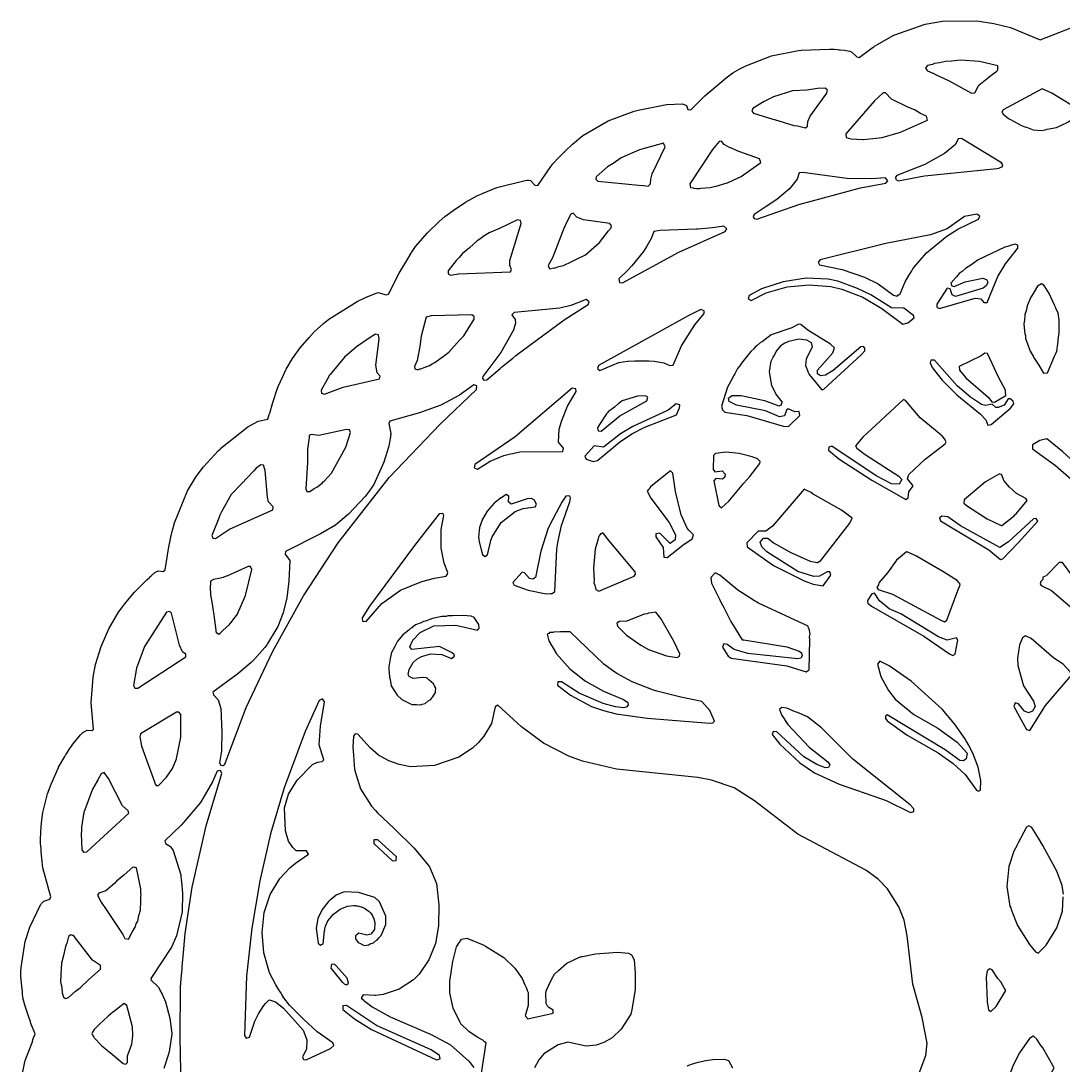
# Model space of a CAD drawing. Header units: millimetres. Extents: x 0 to 300, y 0 to 298.
# Drawn here: x 0.2 to 153.1, y 144.9 to 298.2 of the extents above; entities that cross this region are included whole.
import ezdxf

# ---------------------------------------------------------------- set-up
doc = ezdxf.new("R2010")
doc.units = ezdxf.units.MM
doc.layers.add('CUT', color=7, linetype='CONTINUOUS')

msp = doc.modelspace()

# ---------------------------------------------------------------- linework, layer by layer
at = {"layer": 'CUT'}
for points in [[(0.3244, 143.4771), (0.7355, 145.4117), (0.7917, 145.6034), (1.857, 148.3372), (1.9184, 148.6837), (2.262, 149.5285), (1.7249, 150.8177), (1.617, 151.1086), (1.5871, 151.1969), (1.5442, 151.3235), (1.3732, 151.8283), (0.7778, 153.5865), (0.4608, 154.8255), (0.4424, 154.9567), (0.4103, 155.3038), (0.375, 155.6841), (0.2962, 156.5343), (0.1649, 157.9502), (0.152, 158.7464), (0.2077, 159.2709), (0.7855, 163.0719), (1.4699, 165.189), (3.0394, 168.4446), (3.0702, 168.4875), (3.0918, 168.5176), (3.1085, 168.5408), (3.1804, 168.6409), (3.5094, 169.0173), (4.4119, 169.2907), (4.5275, 169.6145), (3.3891, 173.9023), (3.2209, 175.2483), (3.1429, 176.3224), (3.1056, 176.8364), (3.1002, 176.9105), (3.0486, 177.6215), (3.0496, 178.4994), (3.0619, 178.6715), (3.07, 178.7836), (3.0994, 179.1931), (3.1942, 180.5112), (3.3796, 182.0113), (4.0598, 184.7363), (4.572, 186.1517), (5.6606, 188.6287), (5.6885, 188.6829), (6.6164, 190.2497), (6.7218, 190.4277), (6.8397, 190.6269), (7.1165, 191.0943), (7.7515, 192.0467), (8.905, 193.4091), (9.2243, 193.777), (9.8859, 194.1007), (10.5507, 194.0286), (10.7855, 194.2308), (10.4875, 198.1043), (10.7518, 201.8612), (11.0904, 203.7467), (11.9157, 206.3963), (13.0727, 208.9791), (14.4802, 211.4348), (15.0902, 212.2465), (15.2374, 212.4259), (15.4098, 212.636), (16.0377, 213.4013), (16.8337, 214.3715), (18.6316, 216.168), (19.0219, 216.5178), (19.0905, 216.5793), (19.309, 216.7751), (19.8035, 217.2184), (20.3008, 217.4867), (21.0082, 217.3871), (21.3249, 217.6069), (21.8759, 221.0253), (22.323, 223.117), (22.3263, 223.132), (22.3263, 223.1323), (22.356, 223.271), (22.673, 224.5137), (24.6065, 229.2079), (25.8635, 231.303), (26.9539, 232.7523), (29.0854, 235.0671), (29.4402, 235.4068), (29.5116, 235.4751), (33.4591, 238.6308), (34.9481, 239.434), (36.3687, 239.7591), (36.5738, 240.4157), (36.6787, 240.6379), (37.1307, 242.1991), (37.7379, 244.1435), (38.0192, 244.7912), (38.1798, 245.1322), (38.3148, 245.4186), (38.3357, 245.4629), (39.0899, 247.0639), (40.0197, 248.6579), (41.1514, 250.2082), (42.4595, 251.7342), (43.2455, 252.5909), (44.5273, 253.7294), (44.5279, 253.7299), (44.5318, 253.7332), (44.5775, 253.7716), (45.3505, 254.4215), (49.4998, 257.0268), (50.7258, 257.5781), (52.5513, 258.3397), (53.7715, 257.9737), (54.1064, 258.0642), (55.6771, 261.1418), (56.923, 263.2513), (57.2755, 263.848), (57.4193, 264.0916), (57.4802, 264.1947), (58.0812, 265.0601), (58.3834, 265.4498), (59.8104, 267.0804), (61.5314, 268.737), (62.3427, 269.4786), (63.9303, 270.6163), (65.0548, 271.3398), (65.2729, 271.4801), (65.3762, 271.5465), (65.4053, 271.5653), (67.1647, 272.5497), (67.6266, 272.7475), (67.8966, 272.8631), (67.9428, 272.8828), (67.9655, 272.8926), (69.9864, 273.7329), (74.1758, 274.7748), (74.452, 274.7928), (74.5614, 274.7999), (74.5988, 274.8023), (74.6121, 274.8032), (74.6173, 274.8035), (74.919, 274.7775), (75.5607, 274.0746), (75.9998, 274.0549), (77.9021, 276.8023), (78.2284, 277.2239), (79.0352, 278.0818), (79.8629, 278.9011), (79.9567, 278.9939), (79.9665, 279.0036), (81.095, 280.1205), (82.6339, 281.3453), (86.3402, 283.5006), (90.1428, 284.9435), (90.7155, 285.0821), (94.8981, 285.9297), (97.23, 286.0402), (97.85, 285.7829), (98.0245, 285.1754), (98.4408, 285.1239), (100.5029, 287.1785), (103.6377, 289.8548), (104.645, 290.5618), (105.6709, 291.1675), (105.9235, 291.2986), (106.0606, 291.3697), (106.0658, 291.3724), (106.5346, 291.6156), (110.2876, 293.0525), (114.2643, 293.8313), (114.6306, 293.8924), (114.6662, 293.8983), (114.6811, 293.9008), (114.6898, 293.9022), (118.796, 294.0536), (119.5084, 294.0203), (119.9853, 293.9834), (120.2171, 293.9654), (120.3809, 293.9527), (120.9911, 293.9055), (121.8024, 293.73), (122.0966, 293.6007), (122.8383, 292.9024), (123.1672, 292.8261), (124.8919, 294.1075), (125.2317, 294.3406), (125.3714, 294.4364), (125.4233, 294.4721), (125.7357, 294.6864), (128.2534, 296.0942), (132.8416, 297.6941), (135.3876, 298.1292), (140.4274, 298.1896), (142.927, 297.8263), (145.3799, 297.2044), (149.7318, 295.4093), (154.3631, 297.2406)], [(130.4892, 139.862), (132.9411, 146.3573), (133.1217, 148.1558), (132.4066, 151.9215), (131.0389, 156.7959), (130.2261, 163.9347), (129.7511, 166.197), (129.0007, 168.1481), (127.3003, 170.7966), (125.9345, 172.2463), (124.1448, 173.5364), (114.1666, 178.8302), (107.8109, 183.7323), (104.8134, 185.6447), (101.517, 186.7622), (99.5073, 187.1538), (87.5392, 188.3942), (82.5733, 189.5539), (80.5636, 190.2863), (76.8502, 192.1767), (73.5902, 194.5914), (70.1363, 197.7845), (69.7262, 197.5229), (69.2266, 195.0787), (68.1086, 193.2353), (67.3077, 192.3058), (66.4142, 191.4771), (64.4284, 190.1356), (60.8709, 188.9089), (57.3361, 188.7249), (55.6719, 189.033), (54.1248, 189.578), (52.645, 190.4236), (51.3973, 191.4869), (49.5748, 193.5016), (49.2007, 193.5381), (48.9538, 193.2107), (48.8509, 191.5816), (48.941, 190.4669), (48.9393, 190.4251), (48.9488, 190.3709), (49.1156, 188.3073), (49.9787, 185.5), (51.5977, 182.9282), (52.2096, 182.3283), (52.4887, 181.9793), (54.891, 179.6997), (57.8533, 176.7958), (59.9755, 174.2377), (60.1033, 174.0347), (61.1298, 171.5726), (61.4682, 168.4719), (61.4381, 165.3946), (60.9831, 162.7655), (60.0129, 160.4137), (58.5967, 158.3042), (57.7478, 157.4549), (55.673, 156.1018), (53.2964, 155.3071), (52.2548, 155.1733), (52.0872, 155.1581), (50.3734, 155.2487), (50.1033, 154.7401), (50.4852, 154.4461), (50.5097, 154.3652), (50.8835, 154.1396), (51.721, 153.495), (54.335, 152.0398), (60.3805, 149.4394), (63.2078, 147.919), (65.8719, 145.5346), (66.6102, 144.5667)], [(23.6652, 141.5919), (23.5138, 149.0285), (23.5741, 156.3693), (23.614, 157.0223), (23.8035, 159.098), (23.8305, 159.3937), (23.9675, 160.8934), (24.2763, 164.2751), (25.2961, 171.0643), (27.3209, 180.0751), (29.64, 187.7214), (29.4435, 188.1933), (28.9428, 188.0905), (28.2935, 186.5353), (26.4905, 183.4557), (23.9929, 180.5375), (23.6496, 180.1676), (21.2732, 177.8766), (21.3499, 177.4691), (22.1078, 177.0079), (22.1658, 176.9268), (22.4738, 176.4499), (23.6057, 172.8517), (23.6191, 172.7639), (23.6845, 172.096), (23.6999, 171.9389), (23.7077, 171.8591), (23.8725, 170.1772), (23.8261, 167.4143), (22.9748, 163.9247), (22.2424, 162.269), (19.2288, 157.6439), (19.2979, 157.5648), (19.2143, 157.4367), (20.2937, 156.4245), (20.3109, 156.4049), (20.4117, 156.2132), (20.4784, 156.0861), (20.5614, 155.9283), (20.8662, 155.3483), (21.364, 154.2185), (22.0118, 151.8152), (22.2812, 149.5904), (22.2838, 149.5659), (22.2843, 149.5611), (22.2849, 149.5557), (22.2852, 149.5532), (21.9041, 146.8856), (21.7689, 146.408), (21.7678, 146.4039), (21.7677, 146.4036), (21.7676, 146.4036), (21.1501, 144.4463)], [(153.1349, 170.0306), (152.9483, 171.2928), (152.1832, 173.4028), (150.1404, 177.1859), (149.4636, 178.2343), (148.5041, 179.7866), (148.4447, 179.8126), (148.3998, 179.882), (148.0669, 180.0449), (147.7423, 179.8661), (146.5125, 177.5463), (146.3604, 177.2824), (146.3355, 177.2123), (145.8809, 176.3548), (145.1358, 174.0764), (144.8462, 171.1683), (145.2963, 168.2651), (145.398, 168.0055), (145.4015, 167.985), (145.4823, 167.7904), (146.4103, 165.4225), (148.1563, 162.6485), (149.0166, 161.5548), (149.421, 161.3602), (150.6029, 162.5552), (152.1671, 165.0864), (153.0155, 167.5506), (153.1159, 169.6355)], [(67.7255, 143.7491), (68.4132, 148.1965), (68.1797, 148.3521), (67.9297, 148.6156), (67.1328, 149.0493), (65.8771, 149.8857), (64.7193, 151.0035), (64.5505, 151.2887), (63.5846, 153.2746), (63.0906, 155.5501), (63.0898, 157.2419), (63.5161, 160.1301), (64.0754, 162.3193), (64.3987, 162.8372), (64.6414, 163.1787), (64.642, 163.1795), (64.643, 163.1809), (64.8028, 163.4057), (65.5736, 163.5482), (68.0113, 162.5758), (68.334, 162.3994), (70.9984, 160.7166), (72.6225, 159.1874), (73.7144, 157.6535), (74.1115, 156.7269), (74.3274, 156.2231), (74.4681, 155.8948), (74.5088, 155.7999), (74.5887, 155.5909), (74.5963, 153.7097), (74.1766, 152.1754), (74.551, 151.7541), (78.2523, 152.5731), (78.2409, 153.0257), (77.6068, 153.4181), (77.424, 153.566), (77.2186, 154.0055), (77.1752, 155.4258), (77.2267, 155.8047), (77.2663, 155.9338), (77.9465, 157.4258), (78.4803, 158.2645), (79.0506, 158.8308), (80.2613, 159.8823), (82.111, 160.7783), (82.2867, 160.8241), (82.2997, 160.8275), (82.4611, 160.8696), (82.5839, 160.9016), (84.2279, 161.2444), (84.4493, 161.2709), (87.6826, 161.5052), (89.3321, 161.3736), (89.7648, 161.1228), (90.1433, 160.3835), (90.2933, 158.4215), (90.2932, 158.3018), (90.2931, 157.9154), (90.2931, 157.8962), (90.2923, 156.0451), (89.8218, 153.0636), (89.6364, 152.4325), (88.2447, 150.1953), (86.9298, 148.9376), (85.7203, 148.2419), (84.5648, 147.8624), (83.1278, 147.7336), (80.4247, 148.3303), (78.9755, 147.9175), (76.905, 146.5707), (76.1485, 145.7036), (75.5098, 144.5189)], [(97.9316, 144.8347), (98.5671, 145.0594), (99.56, 145.394), (100.6722, 145.6102), (100.6987, 145.6154), (100.7162, 145.6188), (100.7187, 145.6193), (101.6387, 145.7787), (103.3725, 145.8344), (104.0103, 145.611), (104.5767, 144.5625)]]:
    msp.add_lwpolyline(points, dxfattribs=at)
for points in [[(142.6818, 290.3357), (143.3525, 290.8129), (143.4109, 290.9253), (143.5154, 291.0098), (143.5052, 291.5879), (140.8313, 292.2076), (138.0142, 292.442), (136.6965, 292.2679), (135.8573, 292.2359), (134.9579, 292.0381), (134.2344, 291.9424), (133.9047, 291.8064), (133.1951, 291.6503), (133.0344, 291.4472), (133.0281, 291.4446), (133.0272, 291.4381), (132.9219, 291.3051), (132.9917, 291.1743), (132.9829, 291.1093), (133.1068, 290.9582), (133.129, 290.9167), (133.1482, 290.9077), (133.1749, 290.8753), (133.9834, 290.519), (133.996, 290.5131), (134.0387, 290.4932), (134.3903, 290.3295), (136.3904, 289.3985), (139.651, 287.577), (140.1328, 287.6213), (140.6561, 288.6743), (140.7046, 288.7369)], [(117.0725, 288.2778), (115.4803, 288.0459), (113.4027, 287.9132), (110.5913, 287.0344), (109.2443, 286.3788), (107.5957, 285.3607), (107.5915, 285.3487), (107.5561, 285.3291), (107.3961, 284.9471), (107.6584, 284.6266), (110.5037, 283.773), (110.6686, 283.721), (110.7565, 283.6972), (113.581, 282.8499), (114.1285, 282.7869), (115.2874, 282.474), (115.5813, 282.7211), (115.6171, 283.436), (115.9505, 284.2074), (118.4104, 287.5628), (118.463, 287.9293), (118.5053, 288.0319), (118.1721, 288.3244)], [(144.1217, 284.771), (144.2706, 284.6327), (144.2348, 284.5335), (145.091, 283.8681), (145.3758, 283.7222), (146.9121, 282.8691), (147.3525, 282.7095), (147.4996, 282.6341), (147.7078, 282.5808), (148.6962, 282.2228), (149.9006, 282.1025), (150.4525, 282.218), (150.5959, 282.2255), (150.7692, 282.2843), (152.1124, 282.5654), (153.7733, 283.3198), (155.6466, 284.5799), (155.7417, 284.9475), (151.4541, 287.5862), (150.0379, 288.2085), (144.3043, 285.136)], [(121.2158, 281.6046), (121.2394, 281.0641), (121.9541, 280.8654), (123.6973, 280.8053), (123.7251, 280.8037), (123.7298, 280.8042), (123.7798, 280.8025), (126.5461, 281.0726), (129.232, 281.8396), (133.1876, 283.639), (133.0353, 284.1862), (132.1784, 284.6057), (131.396, 285.0721), (130.2085, 285.5701), (127.8883, 286.706), (127.0177, 287.6259), (126.6722, 287.6201), (125.4212, 286.4596)], [(98.333, 274.2514), (98.4299, 273.7252), (98.857, 273.6725), (98.8675, 273.6417), (99.3538, 273.6113), (99.5472, 273.5874), (99.6274, 273.5942), (99.7162, 273.5886), (99.9357, 273.6201), (101.2923, 273.7341), (101.8872, 273.8999), (102.1879, 273.943), (103.7815, 274.4126), (103.835, 274.4428), (104.0579, 274.5049), (105.8582, 275.3755), (108.7113, 277.3968), (108.5367, 277.9433), (105.6606, 278.9716), (105.2708, 279.1308), (104.9741, 279.252), (104.6059, 279.4023), (104.0186, 279.6421), (103.374, 280.0276), (102.943, 280.5306), (102.6039, 280.4746), (101.658, 279.3012)], [(135.2252, 278.4588), (132.8182, 277.0963), (128.6694, 275.4752), (128.4747, 275.239), (128.5228, 274.9003), (128.8928, 274.7204), (132.7485, 275.4284), (143.3465, 276.5161), (143.624, 276.5969), (143.8283, 276.6149), (143.874, 276.6697), (144.1641, 276.7543), (144.2341, 277.0879), (144.0567, 277.3361), (138.1832, 280.915), (137.715, 280.8755), (137.2831, 280.0606), (135.6787, 278.7469)], [(90.9458, 279.2561), (88.2154, 278.0822), (87.0822, 277.274), (86.2327, 276.7727), (84.5552, 275.3119), (84.503, 274.9372), (84.8239, 274.6777), (90.8313, 274.0873), (91.4587, 274.0122), (91.531, 274.0185), (92.2169, 273.9511), (92.5413, 274.2796), (92.585, 274.968), (92.8127, 275.7591), (94.712, 279.7201), (94.4444, 280.2213)], [(111.0912, 271.9852), (109.535, 270.932), (107.7513, 269.7733), (107.6113, 269.4566), (107.7391, 269.1742), (108.1466, 269.0893), (114.3007, 271.2576), (123.3716, 273.6986), (127.086, 274.3872), (127.3743, 274.734), (127.0065, 275.1738), (125.0135, 275.0011), (121.3489, 275.0458), (114.9016, 275.9602), (114.3713, 275.8904), (114.0732, 274.9359), (112.9478, 273.5359), (112.9333, 273.5237)], [(79.9584, 268.0106), (79.8683, 267.8614), (78.1703, 263.4221), (77.5047, 262.2953), (77.7128, 261.802), (78.4069, 261.9682), (78.6153, 261.9657), (79.1072, 262.1359), (79.7588, 262.2919), (80.2681, 262.5376), (80.4927, 262.6153), (81.6829, 263.2199), (83.0167, 263.8632), (85.0738, 265.6837), (86.386, 267.3637), (86.7694, 267.8024), (86.7711, 267.8568), (86.8281, 267.9297), (86.7767, 268.038), (86.7834, 268.2572), (86.6473, 268.3107), (86.5795, 268.4536), (82.6937, 268.9954), (81.7385, 269.4058), (81.2014, 269.9596), (80.8464, 269.838), (80.1112, 268.4056)], [(123.9633, 260.594), (125.9463, 259.5891), (128.2123, 257.9302), (128.7609, 257.7658), (128.8682, 257.9628), (128.8775, 257.9591), (129.1657, 258.1562), (129.9122, 259.8785), (130.4312, 260.8308), (130.7307, 261.287), (130.8824, 261.518), (131.0564, 261.783), (131.1823, 261.9748), (133.0503, 264.1529), (136.0072, 266.5865), (137.6499, 267.6193), (140.6596, 269.0966), (140.8535, 269.5337), (140.4527, 269.8478), (138.6445, 269.4856), (136.0769, 267.693), (133.6086, 266.794), (127.0976, 265.521), (117.4199, 263.14), (117.1414, 262.7915), (117.3564, 262.4005), (120.6907, 261.7151)], [(68.8687, 267.094), (67.9663, 266.5286), (67.6496, 266.2652), (67.103, 265.9334), (65.9745, 264.8721), (64.9253, 263.9995), (64.4711, 263.4581), (64.0327, 263.0458), (63.0017, 261.7067), (62.958, 261.6546), (62.958, 261.65), (62.8297, 261.4833), (62.8424, 261.0671), (63.1773, 260.8838), (64.3856, 261.09), (64.3993, 261.0907), (72.0058, 261.3517), (72.1639, 261.7025), (71.879, 262.2721), (71.9091, 263.0102), (73.5603, 268.4755), (73.4435, 268.9031), (73.0403, 268.9783), (70.3941, 267.7153)], [(89.8061, 262.264), (89.1803, 261.5505), (87.8953, 260.3429), (88.0087, 259.7859), (88.4216, 259.7676), (96.7, 264.2442), (103.4851, 267.2704), (103.7231, 267.6516), (103.3025, 268.0387), (101.6619, 267.8196), (99.541, 267.6428), (99.3155, 267.624), (99.3076, 267.6234), (99.3072, 267.6234), (93.9541, 267.4507), (93.0186, 267.2677), (92.6789, 266.3625), (92.0088, 265.1176), (91.5162, 264.3304)], [(140.9957, 257.3908), (141.4823, 256.8361), (141.9272, 256.8454), (143.5294, 260.6728), (144.6371, 262.5167), (146.4596, 264.8203), (146.4568, 265.2632), (146.0484, 265.4345), (145.5198, 265.2695), (145.3894, 265.2456), (145.2665, 265.1905), (144.5345, 264.962), (140.6397, 263.1371), (139.5482, 262.3373), (138.758, 261.8607), (138.2678, 261.399), (137.8485, 261.0917), (137.4537, 260.6323), (137.1322, 260.3295), (137.1256, 260.2506), (136.6345, 259.6791), (136.765, 259.3286), (137.0895, 259.23), (138.6966, 259.9088), (141.3209, 260.4518), (141.8509, 260.2376), (142.0355, 259.8684), (141.8722, 259.3576), (141.3826, 258.9554), (137.3114, 257.7596), (136.8194, 257.9943), (136.5167, 258.8499), (136.0807, 258.9467), (134.5708, 256.5974), (134.5576, 256.1567), (134.9565, 255.9691), (140.1985, 257.4981)], [(112.5884, 259.1541), (115.82, 259.4596), (119.0171, 259.1879), (120.6454, 258.8122), (123.7001, 257.6473), (126.5054, 255.958), (129.5616, 253.6938), (130.286, 253.8859), (131.2491, 254.61), (131.1292, 254.9664), (129.718, 256.0268), (127.927, 256.0917), (124.8895, 257.9871), (122.9356, 258.9202), (120.0494, 259.9936), (118.6103, 260.2996), (115.4067, 260.4166), (112.0037, 259.9122), (108.8127, 258.8422), (107.0468, 257.8886), (106.8974, 257.4031), (107.304, 257.1538), (109.5366, 258.2839)], [(150.2334, 246.4897), (150.7796, 246.5244), (151.8407, 248.9978), (151.9793, 249.2647), (152.0026, 249.3751), (152.15, 249.7186), (152.2998, 250.7846), (152.3785, 251.1583), (152.3812, 251.3642), (152.5287, 252.4137), (152.5328, 254.3015), (152.344, 255.294), (152.0224, 256.0081), (151.9679, 256.1843), (151.8114, 256.4765), (151.045, 258.178), (150.3101, 259.3481), (149.8976, 259.6222), (149.3241, 259.2557), (148.8223, 258.4317), (148.7835, 258.3736), (148.7721, 258.3493), (148.3335, 257.6291), (147.8143, 256.3471), (147.6557, 255.6232), (147.4922, 255.0786), (147.4539, 254.7019), (147.4074, 254.4896), (147.4171, 254.3398), (147.3492, 253.6728), (147.4914, 252.2765), (147.5665, 252.0177), (147.5936, 251.5973), (148.2456, 249.7123), (148.6888, 248.9937), (148.7484, 248.8588), (149.5182, 247.6492)], [(72.4865, 252.9523), (72.4827, 252.9438), (72.4781, 252.9337), (72.4678, 252.9109), (70.6042, 249.5183), (67.9416, 246.0237), (67.8903, 245.7177), (68.1072, 245.4474), (68.5219, 245.4874), (70.4796, 247.1808), (70.6972, 247.3571), (71.4072, 247.9323), (72.3268, 248.6772), (72.8023, 249.0624), (79.8627, 254.3118), (83.393, 256.5746), (83.5409, 256.9566), (83.0842, 257.2877), (80.8612, 256.4372), (79.2606, 256.0101), (72.5164, 255.3741), (72.189, 255.0628), (72.703, 254.3623), (72.7567, 253.8341), (72.4979, 252.9774)], [(59.6367, 254.7032), (58.8997, 251.9038), (58.6777, 250.3838), (58.3168, 248.3598), (57.9029, 247.4683), (57.9804, 247.1394), (58.3966, 246.9983), (58.7194, 247.1167), (58.8644, 247.124), (59.3331, 247.3416), (60.1031, 247.6238), (60.4954, 247.8813), (60.8993, 248.0689), (62.1911, 248.9944), (62.3077, 249.0709), (62.3308, 249.0944), (62.9642, 249.5483), (64.55, 251.3591), (65.1373, 251.9585), (65.2826, 252.1957), (65.3073, 252.224), (65.5274, 252.5955), (66.6528, 254.4334), (66.6677, 254.8085), (66.3274, 255.0362), (60.3804, 254.9221)], [(89.1739, 248.2652), (89.186, 248.2657), (89.1881, 248.2658), (89.2833, 248.2701), (90.2659, 248.3143), (92.3148, 248.2943), (93.0698, 248.2602), (94.5063, 247.9838), (95.4057, 247.6045), (95.8557, 247.6539), (97.0797, 250.5126), (99.0464, 253.5685), (100.4075, 255.26), (100.4254, 255.6375), (99.9281, 255.8443), (98.0653, 254.92), (84.9223, 247.6161), (84.7435, 247.1701), (85.1201, 246.8715), (87.88, 248.0622)], [(106.6739, 240.2856), (112.1838, 238.6452), (112.8538, 238.6888), (114.4598, 240.2781), (114.3499, 240.8443), (113.719, 240.8332), (112.7414, 241.2601), (112.5021, 241.0686), (112.2185, 240.2345), (111.4643, 240.0763), (109.414, 240.9581), (105.1799, 241.7775), (104.1061, 242.3179), (103.9993, 242.8392), (104.4794, 243.188), (105.8724, 243.2172), (109.2964, 242.4901), (111.3957, 241.7149), (111.7642, 241.8268), (111.8439, 242.2734), (110.9286, 243.4753), (110.3485, 244.6657), (109.9999, 246.6603), (110.259, 248.2397), (110.5504, 248.8138), (110.6383, 248.987), (110.8205, 249.3459), (110.9755, 249.6513), (111.7771, 250.5974), (111.8694, 250.6885), (112.2708, 250.9333), (112.2795, 250.9373), (112.321, 250.9563), (112.4455, 251.0132), (112.8531, 251.1998), (114.3085, 251.5205), (115.4271, 251.385), (116.1238, 250.9792), (116.2667, 250.356), (116.1729, 250.0891), (115.3714, 248.5779), (115.2722, 247.6309), (115.5839, 246.8983), (115.6667, 246.5885), (115.7455, 246.5185), (115.844, 246.2872), (117.7009, 244.0376), (117.9917, 244.1308), (123.4597, 249.1898), (123.9734, 249.7883), (124.02, 250.1362), (123.788, 250.385), (123.4148, 250.3467), (119.3275, 246.8671), (118.2438, 246.2064), (117.5149, 246.0879), (117.0561, 246.4052), (117.0523, 246.9291), (119.291, 249.4807), (119.5546, 250.2193), (118.9743, 250.7589), (115.6086, 252.7921), (114.6229, 253.6296), (114.2554, 253.6702), (113.2741, 253.1533), (110.2519, 252.1215), (108.935, 251.1043), (108.6669, 250.9665), (108.1968, 250.5342), (107.8562, 250.2711), (107.6918, 250.0697), (107.2535, 249.6666), (105.888, 247.9426), (105.6468, 247.5645), (105.3182, 247.1619), (104.9039, 246.4), (104.7217, 246.1142), (104.6157, 245.8698), (103.8391, 244.4413), (102.9777, 241.6391), (103.0898, 241.0883), (103.4531, 240.7849)], [(52.7822, 245.6426), (52.8841, 246.0476), (52.4181, 246.5456), (52.2521, 247.6574), (52.7055, 251.4551), (52.6054, 252.1229), (52.2011, 252.2115), (51.4256, 251.7175), (49.4145, 250.3355), (47.6571, 248.8141), (45.5345, 246.3083), (45.4901, 246.2288), (45.4463, 246.1782), (45.0591, 245.4559), (44.2319, 243.9728), (44.2741, 243.5649), (44.6908, 243.4137), (47.4498, 244.4168)], [(145.8495, 241.9789), (145.7856, 242.381), (145.3388, 242.7052), (145.0358, 242.6992), (144.4298, 241.779), (143.5633, 241.4307), (143.2094, 241.4643), (142.6777, 241.9231), (141.7595, 241.7312), (141.1371, 241.9105), (139.4944, 242.9449), (137.526, 244.6362), (134.2431, 248.3885), (133.7027, 248.3826), (133.5797, 248.0154), (133.8885, 247.3101), (135.3203, 245.4605), (137.4739, 243.3088), (140.994, 240.4512), (141.7399, 239.6456), (142.0479, 238.8686), (142.5318, 238.9787), (145.358, 241.3556)], [(143.6795, 245.787), (141.992, 249.3961), (141.6122, 249.4316), (141.0914, 249.0237), (137.84, 247.4885), (137.9113, 246.9202), (138.8347, 245.8112), (142.1109, 242.9566), (142.6552, 242.281), (143.0268, 242.2313), (144.7102, 243.2048), (144.6226, 243.7694), (144.6374, 244.0165)], [(61.7528, 241.8057), (58.6685, 240.6566), (54.3133, 239.4516), (54.1629, 239.1073), (54.4478, 237.6568), (54.4259, 237.4965), (54.4056, 237.3483), (54.3692, 237.0817), (54.3483, 236.929), (54.1521, 235.781), (54.1471, 235.7646), (53.4031, 233.4203), (51.9416, 230.1552), (51.2762, 229.1883), (50.6969, 228.3698), (48.2469, 225.7987), (46.3286, 224.1919), (44.12, 222.8912), (38.9705, 220.3267), (38.9444, 219.9429), (39.6132, 219.0156), (39.4917, 215.9687), (39.1812, 213.5077), (38.6291, 211.3108), (37.8601, 209.2914), (37.7241, 209.0411), (36.2992, 206.705), (36.2488, 206.6225), (36.2404, 206.6087), (36.2395, 206.6072), (35.9426, 206.2068), (34.7743, 204.8917), (34.7316, 204.8437), (34.645, 204.7462), (34.5658, 204.6571), (33.9446, 204.0105), (32, 202.3431), (28.3409, 199.662), (28.4017, 199.295), (29.1192, 198.5672), (29.4707, 197.2814), (29.6517, 193.7977), (29.5912, 191.1711), (29.5781, 191.0389), (29.3216, 189.3127), (29.487, 188.9775), (29.8196, 188.9124), (30.0837, 189.1248), (33.2275, 197.4309), (37.128, 205.7134), (41.6048, 213.7875), (46.7287, 221.5938), (54.1817, 231.1983), (61.6699, 239.0186), (67.0157, 244.105), (67.0817, 244.6128), (66.5954, 244.7731), (64.5196, 243.2633)], [(71.0029, 234.4001), (72.0121, 234.6337), (72.3351, 234.7084), (72.7424, 234.8027), (73.3604, 234.9456), (79.6787, 234.976), (79.787, 235.4711), (79.0318, 236.3472), (79.1233, 238.2863), (79.5161, 239.5519), (80.3758, 241.6436), (81.6207, 243.7891), (81.5934, 244.2058), (81.0275, 244.2995), (72.7028, 237.1263), (66.7738, 233.1088), (66.6923, 232.6005), (67.1396, 232.4171), (69.0312, 233.5661)], [(92.0127, 242.4217), (92.1291, 242.9424), (91.8164, 243.1476), (90.6162, 243.0927), (88.3948, 242.4274), (87.9168, 242.0481), (87.8227, 242.0117), (87.2455, 241.5154), (86.335, 240.7929), (86.2328, 240.6447), (86.0988, 240.5294), (85.0621, 238.9649), (85.0643, 238.9482), (84.7463, 238.4864), (84.846, 238.0465), (85.3268, 237.9952), (88.0375, 240.2316)], [(125.0011, 230.7795), (130.0111, 227.9385), (130.3538, 228.1704), (130.4742, 229.0636), (131.0652, 229.9557), (130.2376, 231.0017), (130.4624, 231.6106), (132.8376, 233.8737), (135.8063, 236.1219), (135.9431, 236.429), (135.8184, 236.5891), (135.8528, 236.6584), (135.3208, 237.2747), (135.2279, 237.3475), (135.1657, 237.4274), (132.0946, 239.9551), (129.9861, 242.4873), (129.6632, 242.6223), (123.6862, 237.0917), (122.6267, 235.8076), (122.805, 235.4579), (124.0366, 234.5519), (128.9727, 231.37), (129.4161, 230.8596), (129.0431, 230.202), (127.931, 230.2502), (125.6621, 231.4001), (119.1382, 235.79), (118.7172, 235.6515), (118.6887, 235.1935), (120.1916, 233.9049)], [(84.7569, 233.6865), (88.0099, 236.3785), (89.8264, 237.6098), (91.7193, 238.5857), (96.3448, 240.3792), (96.8203, 241.3916), (96.8293, 241.83), (96.3135, 242.0062), (95.137, 241.0344), (89.9491, 238.6519), (88.1628, 237.5901), (85.671, 235.6527), (84.2725, 235.8124), (82.9129, 234.2951), (83.0874, 233.886), (84.1298, 233.503)], [(43.5781, 229.772), (44.3791, 230.3612), (44.5216, 230.5192), (44.6626, 230.6191), (45.7557, 231.8307), (47.8507, 235.6084), (48.5162, 237.7941), (48.3561, 238.1768), (47.9395, 238.2308), (43.8724, 237.357), (42.773, 237.5108), (42.4699, 237.3535), (42.4494, 237.0404), (42.2087, 235.3145), (42.2092, 233.3618), (41.958, 229.5138), (42.1318, 229.1454), (42.572, 229.1372), (43.169, 229.5604)], [(158.3547, 226.9214), (161.2501, 223.0201), (161.5838, 222.9649), (162.0981, 223.2274), (164.891, 225.0625), (164.8182, 225.5755), (163.5739, 226.1286), (162.4151, 225.0322), (162.0042, 224.8867), (161.2753, 225.024), (160.7736, 225.8321), (161.0606, 226.7596), (161.626, 227.4616), (161.5027, 227.9215), (158.9512, 229.8916), (158.0312, 230.3794), (153.0512, 234.9368), (150.6854, 236.8384), (149.6584, 236.6274), (148.6058, 235.9608), (148.6124, 235.3861), (151.9789, 232.9371), (156.5911, 228.9296)], [(103.1044, 230.9214), (102.1459, 231.0293), (101.8319, 230.6661), (102.5584, 227.0882), (102.5991, 227.0618), (102.5998, 227.021), (102.9544, 226.7388), (104.0369, 227.6831), (106.2525, 230.3619), (107.1429, 231.3311), (108.6095, 233.2189), (108.6614, 233.5305), (108.3589, 233.8119), (108.3586, 233.814), (108.3557, 233.8149), (108.2465, 233.9164), (107.4716, 234.2203), (105.5691, 234.6982), (103.618, 234.8778), (102.0995, 234.7172), (101.8088, 234.3863), (101.7386, 232.3359), (101.9828, 232.0047), (103.0591, 232.1636), (103.4857, 231.6464), (103.4297, 231.2468)], [(37.1336, 226.4497), (37.1832, 226.8643), (36.4916, 227.5937), (36.321, 228.3025), (35.9828, 232.2272), (35.7533, 233.0081), (35.3426, 233.0473), (34.6939, 232.5309), (34.3393, 232.1589), (34.2698, 232.1051), (32.5078, 230.2369), (31.0208, 228.6764), (29.5673, 226.1504), (29.4034, 225.7422), (29.3351, 225.6263), (29.1822, 225.1912), (28.1716, 222.6737), (28.3163, 222.2901), (28.7224, 222.2332), (30.7891, 223.5768)], [(97.5206, 221.4661), (97.5609, 221.4555), (98.6624, 222.1908), (98.8548, 222.7687), (98.1565, 223.4657), (97.9076, 223.7612), (97.2687, 225.1533), (97.0625, 225.6882), (96.2076, 229.1311), (95.8432, 231.8327), (95.4886, 232.1554), (92.5943, 229.845), (92.3027, 229.4768), (92.2282, 229.4208), (92.2019, 229.3494), (92.0548, 229.1637), (92.5688, 228.164), (95.3055, 224.5519), (96.2059, 222.7704), (96.1835, 222.007), (95.4331, 221.5058), (93.8991, 223.0195), (93.3389, 222.902), (93.3278, 222.4856), (94.4154, 220.8977), (94.497, 219.4767), (94.9989, 219.4438), (97.3101, 221.2576)], [(144.0006, 224.1191), (144.0422, 224.1521), (144.0909, 224.1232), (145.9026, 225.5683), (146.05, 225.7447), (146.1862, 225.8528), (147.8048, 227.793), (147.6456, 228.1069), (146.2358, 228.8416), (145.2102, 229.7683), (144.4115, 230.7568), (144.0785, 231.5558), (143.7511, 231.7288), (141.7243, 230.534), (138.591, 227.8984), (138.5045, 227.4341), (139.0542, 226.9647), (141.9459, 225.1166)], [(69.2971, 222.4562), (69.3065, 222.4824), (69.3069, 222.4837), (69.3071, 222.4841), (70.6318, 224.5853), (72.6849, 226.1707), (73.8473, 226.6103), (75.6417, 226.852), (75.8052, 227.2369), (75.504, 227.8623), (75.0623, 228.0772), (74.4426, 228.0381), (72.0805, 227.2754), (71.699, 227.613), (71.7516, 228.4438), (71.3621, 228.669), (70.6907, 228.1887), (70.5967, 228.1715), (69.7422, 227.5219), (69.7217, 227.4953), (69.6015, 227.4093), (68.561, 226.2378), (67.8805, 225.0715), (67.4435, 223.8167), (67.3019, 222.461), (67.3764, 222.1294), (67.3905, 221.7447), (67.7811, 220.2211), (67.8092, 220.2016), (67.8819, 219.8779), (68.2251, 219.6002), (68.6162, 219.8053), (69.1159, 221.947)], [(77.2291, 214.0932), (77.8613, 214.1363), (78.0228, 214.1281), (78.0561, 214.1496), (78.0997, 214.1526), (78.5192, 214.4399), (78.7775, 220.6386), (78.9414, 221.6214), (79.4864, 224.132), (80.7286, 227.6284), (80.8056, 228.1918), (80.6354, 228.4857), (80.1349, 228.4551), (79.5197, 227.5582), (78.2784, 225.153), (78.1828, 225.0008), (78.1285, 224.8624), (77.5447, 223.7313), (76.4664, 220.3795), (75.6511, 216.5041), (75.2689, 216.2578), (74.7796, 216.3321), (74.0396, 217.1804), (73.7171, 217.2769), (72.3633, 215.7529), (72.5267, 215.3737), (74.6052, 214.6222)], [(116.4006, 215.5232), (117.893, 215.2617), (119.0011, 216.8303), (118.8513, 217.3228), (118.4698, 217.3549), (117.3616, 216.7134), (116.4888, 216.6463), (114.1846, 217.3832), (109.6251, 220.2862), (108.8767, 221.0146), (108.6604, 221.6953), (109.1378, 222.27), (109.7417, 222.2884), (110.5995, 221.586), (113.1493, 220.1645), (115.9745, 218.9143), (116.7809, 218.7506), (116.942, 218.6896), (116.9683, 218.7125), (117.0599, 218.6939), (117.5225, 219.0164), (121.801, 224.4928), (122.1221, 225.2181), (120.5537, 226.3625), (116.4224, 228.7301), (116.1133, 228.988), (115.5087, 229.2538), (115.1066, 229.4842), (110.446, 224.0336), (109.4759, 223.3015), (108.3231, 223.319), (106.6876, 221.5839), (106.7442, 221.0137), (110.5775, 218.2795), (115.0795, 216.0307)], [(55.8549, 214.6469), (58.9688, 215.9167), (60.8687, 216.4124), (62.5725, 216.7184), (62.5977, 216.8636), (62.7071, 216.8921), (62.7815, 217.2276), (62.2529, 218.6095), (62.2515, 218.6149), (62.2502, 218.6202), (62.25, 218.6211), (62.2487, 218.6264), (61.8203, 220.808), (61.8214, 222.7806), (61.8341, 223.2567), (61.8367, 223.3538), (61.8382, 223.4089), (61.8417, 223.5403), (62.2255, 225.5764), (62.0578, 225.917), (61.5207, 225.854), (57.9241, 221.2011), (51.296, 212.3134), (50.2191, 210.5674), (50.2932, 210.0957), (50.7995, 210.0482), (53.1209, 212.6874)], [(143.9113, 219.1259), (144.2279, 219.2486), (146.4974, 221.5749), (149.3605, 224.7872), (149.1302, 225.1639), (148.7234, 225.126), (145.0945, 221.735), (143.7935, 220.9021), (138.0319, 224.0986), (136.158, 225.3807), (135.2799, 225.5243), (134.9496, 225.2342), (135.0827, 224.8152), (142.1791, 220.5449)], [(90.3637, 216.9793), (90.2931, 217.3082), (86.2539, 222.1896), (85.7269, 222.8712), (85.6864, 222.8754), (85.5467, 223.0442), (85.3462, 222.9113), (85.2241, 222.9242), (85.1369, 222.7726), (85.0361, 222.7058), (84.9712, 222.4846), (84.9214, 222.398), (84.8766, 222.1621), (84.4402, 220.6743), (84.1696, 217.8729), (84.255, 215.9978), (84.2497, 215.7262), (84.3915, 215.3765), (84.538, 214.7302), (84.9749, 214.5061), (90.1246, 216.6956)], [(125.7447, 215.0308), (125.9367, 214.7494), (128.0661, 214.0343), (135.0626, 210.306), (135.4655, 210.0871), (135.4691, 210.0895), (135.6854, 209.9742), (136.049, 210.2229), (137.6302, 214.5955), (137.9755, 215.422), (137.9484, 215.4753), (137.9703, 215.5358), (137.8319, 215.7043), (137.7975, 215.772), (137.7508, 215.8031), (137.5325, 216.069), (135.4544, 217.404), (131.495, 219.6841), (130.5041, 220.0972), (130.2899, 220.2181), (130.265, 220.1969), (130.1184, 220.258), (128.6549, 219.0559), (127.3151, 217.2027), (126.063, 215.7011), (126.0167, 215.4069)], [(28.9538, 208.2933), (29.0389, 208.3026), (29.2, 208.173), (29.3801, 208.3396), (29.3999, 208.3417), (29.8017, 208.7296), (30.7649, 209.6207), (30.8419, 209.7337), (30.9434, 209.8316), (31.9243, 211.1236), (32.1518, 211.6564), (32.2361, 211.7802), (32.323, 212.0572), (33.0961, 213.8673), (34.0443, 217.6714), (33.8376, 218.1103), (33.4893, 218.1222), (30.4636, 216.7641), (30.3517, 216.7176), (30.2837, 216.6893), (30.0331, 216.585), (29.8115, 216.4928), (29.4647, 216.3902), (28.4126, 216.2163), (27.9626, 215.957), (27.9334, 214.7196), (27.9896, 214.3075), (27.9918, 213.9749), (28.2157, 212.6508), (28.3082, 211.9722), (28.3108, 211.9533), (28.4455, 210.9661), (28.745, 208.7714), (28.7414, 208.6914), (28.7609, 208.6548), (28.7806, 208.5102), (28.8812, 208.4294)], [(154.856, 211.5982), (155.4112, 211.705), (155.3402, 212.7014), (155.6075, 214.2644), (155.8138, 214.9179), (155.7596, 215.1539), (155.7903, 215.3335), (155.678, 216.1886), (155.4057, 216.4914), (154.5168, 216.6575), (153.026, 218.692), (152.5072, 218.6817), (150.6128, 216.7393), (150.1219, 216.5577), (150.1052, 216.2188), (149.8162, 215.9225), (149.7186, 215.5901), (149.8822, 215.3267), (151.377, 214.5827)], [(104.3819, 204.6706), (112.5737, 203.522), (115.3701, 202.6571), (115.8236, 202.9376), (115.9444, 207.3984), (115.8904, 207.8213), (115.9705, 208.2569), (115.8187, 208.9501), (115.7333, 209.0518), (115.6937, 209.3625), (108.3721, 212.725), (107.5718, 213.2361), (107.5694, 213.2376), (107.4933, 213.2861), (105.3535, 214.6524), (102.7343, 216.8576), (102.0423, 217.1894), (101.3806, 216.4905), (101.4945, 215.6725), (102.6903, 213.308), (102.9153, 212.7761), (103.2989, 212.1046), (104.3346, 210.0568), (105.9919, 207.3707), (106.005, 207.3686), (106.0078, 207.3637), (106.2195, 207.3342), (112.5468, 206.3213), (114.3725, 205.6959), (114.6889, 205.4363), (114.8056, 205.0061), (114.5951, 204.6417), (114.1482, 204.5713), (106.8467, 205.3565), (104.802, 205.9407), (103.8177, 206.6652), (103.3145, 206.7533), (103.1314, 206.2764), (103.9247, 204.9754)], [(136.4022, 205.2776), (136.9125, 205.0353), (137.2753, 205.2376), (137.6447, 207.2976), (137.4502, 207.6618), (136.0632, 207.3197), (134.7943, 207.8022), (129.3025, 211.1578), (127.579, 211.8996), (126.1568, 213.0804), (125.4339, 214.2195), (125.004, 214.1204), (124.4003, 213.1067), (124.4397, 212.7336), (124.9872, 212.2849), (132.6552, 207.8759)], [(24.333, 205.25), (23.8586, 205.5948), (23.4094, 206.5763), (22.2388, 211.265), (22.0146, 211.5254), (21.5231, 211.3899), (18.2735, 206.3988), (17.1216, 203.2073), (16.6898, 200.6293), (16.8749, 200.258), (17.2897, 200.2484), (24.3508, 204.8787)], [(58.8977, 197.8749), (58.9738, 197.8747), (59.0436, 197.9137), (59.4562, 198.0237), (59.9352, 198.4132), (60.2909, 198.6124), (60.4317, 198.8169), (60.6242, 198.9734), (60.8882, 199.4797), (61.0025, 199.6458), (60.9906, 199.7468), (61.0293, 200.2558), (60.9028, 200.4901), (60.8933, 200.5705), (60.8151, 200.6526), (60.6933, 200.878), (60.0013, 201.5062), (59.8193, 201.6972), (59.7825, 201.7049), (59.6951, 201.7843), (59.1915, 201.8265), (59.1537, 201.8132), (57.7266, 201.6753), (57.108, 201.9672), (56.991, 202.2862), (57.1389, 202.9925), (57.7303, 204.0141), (58.2651, 204.4918), (58.9201, 204.9029), (60.324, 205.3042), (61.9087, 205.178), (63.328, 204.6244), (63.7589, 204.9434), (63.7024, 205.2433), (63.3586, 205.5175), (61.5745, 206.3504), (57.5197, 205.9152), (57.2044, 206.3275), (57.6544, 207.2923), (58.7518, 208.4122), (60.751, 209.4107), (63.9991, 209.4997), (67.1443, 208.7851), (67.3927, 209.083), (67.3506, 209.619), (66.6853, 210.6073), (66.2134, 210.8375), (65.0341, 210.9395), (63.4992, 210.8519), (62.8003, 210.8517), (62.5707, 210.799), (61.937, 210.7628), (60.5458, 210.499), (59.5161, 210.0967), (59.214, 210.0273), (58.8944, 209.8539), (58.0723, 209.5327), (57.5177, 209.1069), (57.3098, 208.994), (57.0625, 208.7573), (56.2179, 208.1087), (55.438, 207.1457), (55.0253, 206.3852), (55.0148, 206.3707), (55.0066, 206.3507), (54.4941, 205.4062), (54.4254, 204.9401), (54.3996, 204.8776), (54.1386, 203.3753), (54.1578, 203.1248), (54.1335, 202.9603), (54.2035, 202.5263), (54.2536, 201.8718), (54.3646, 201.5289), (54.5127, 200.6113), (55.3829, 199.2292), (56.0458, 198.6138), (57.5274, 197.8783), (58.1951, 197.8766), (58.5927, 197.7936)], [(91.1135, 206.5643), (92.2751, 205.9415), (94.8909, 205.0011), (96.4349, 204.77), (96.8038, 204.9602), (96.841, 205.3035), (95.9511, 207.1399), (94.042, 210.4814), (93.3284, 211.4012), (92.7078, 211.2943), (92.2388, 211.2471), (92.0611, 211.1828), (91.601, 211.1036), (89.0594, 210.1056), (88.0134, 210.0419), (87.6236, 209.8172), (87.6866, 209.3717), (89.0281, 208.0501)], [(83.8946, 197.5712), (85.6316, 196.9611), (87.5144, 196.4843), (92.0393, 195.8561), (101.2644, 195.1029), (101.7079, 195.1631), (101.9274, 195.437), (101.2576, 196.9872), (100.0547, 198.287), (97.0116, 198.9206), (93.4522, 199.8172), (92.973, 199.9627), (89.8448, 201.2074), (87.5951, 202.3921), (86.9754, 202.83), (85.6738, 203.7861), (80.7542, 208.5179), (79.8686, 208.5092), (79.7656, 208.5257), (79.3562, 208.5042), (78.3701, 208.4946), (78.1975, 208.4435), (77.7389, 208.4194), (77.6113, 208.2698), (77.4022, 208.2078), (77.6196, 207.1906), (78.7675, 205.3212), (80.7058, 203.1198), (82.998, 201.2682), (85.6595, 199.8287), (88.5983, 198.6161), (89.2192, 198.1643), (89.288, 197.8356), (89.0805, 197.5129), (88.6395, 197.3878), (87.3898, 197.517), (85.6103, 198.03), (82.0552, 199.5476), (79.4785, 201.2068), (78.9461, 201.1799), (78.8867, 200.68), (80.795, 199.2144)], [(148.1953, 194.0449), (150.516, 197.6963), (154.307, 202.1795), (154.1349, 202.6419), (153.1204, 203.7719), (151.7336, 204.681), (148.4086, 207.5287), (147.5916, 207.9345), (147.1187, 207.6573), (146.7033, 206.6152), (146.4147, 204.6836), (146.447, 203.6039), (147.2585, 200.6169), (148.7497, 198.3532), (148.9722, 197.5512), (148.6029, 196.8981), (148.0073, 196.635), (147.4075, 196.9018), (146.5645, 197.9617), (146.0462, 198.0896), (145.8582, 197.5899), (147.6976, 194.1788)], [(127.2769, 195.4895), (130.2081, 193.3584), (134.7721, 190.758), (136.9601, 189.2095), (138.7001, 187.5932), (140.3781, 185.2835), (140.6603, 185.1658), (140.9702, 185.3096), (141.0015, 186.7109), (140.6206, 188.6665), (139.85, 190.7273), (139.2644, 191.8214), (139.2765, 191.9111), (138.9355, 192.4358), (138.6916, 192.8916), (137.1705, 195.007), (135.3379, 197.1671), (130.7715, 201.2855), (127.5642, 203.5554), (126.2, 204.2078), (125.8667, 203.7847), (126.3614, 201.9834), (127.4745, 199.9355), (128.4443, 198.6681), (131.2086, 196.4052), (134.7, 194.3686), (137.567, 192.3166), (138.9961, 190.7287), (138.878, 189.9091), (138.4689, 189.5779), (137.9151, 189.6545), (135.7806, 191.2061), (127.2823, 196.3425), (127.0162, 196.1311), (127.0073, 195.7914)], [(34.8773, 152.1775), (34.9822, 152.3901), (35.0178, 152.4622), (35.0233, 152.4733), (35.7862, 153.6704), (36.0451, 153.9601), (36.0976, 154.0189), (36.109, 154.0316), (36.1143, 154.0375), (36.5422, 154.4823), (36.6495, 154.5176), (37.506, 154.2113), (38.6792, 153.3173), (41.5952, 150.0554), (42.1112, 148.6382), (42.0712, 147.2658), (41.4687, 146.1366), (41.6131, 145.7434), (42.029, 145.6924), (45.5978, 147.3986), (46.0597, 147.8372), (45.9219, 148.2195), (43.641, 149.8287), (41.6018, 151.6845), (39.5902, 153.7581), (38.7607, 154.8167), (38.466, 155.288), (38.3295, 155.5064), (38.0138, 156.0112), (37.5821, 156.7018), (36.6505, 158.4918), (35.8036, 161.4313), (35.5586, 164.4009), (35.8742, 167.3137), (36.7552, 169.9813), (38.1477, 172.3461), (39.6419, 173.8714), (40.4359, 174.5814), (42.3566, 175.8953), (42.0551, 176.3781), (40.5305, 176.3748), (40.035, 176.8609), (39.4422, 177.8246), (38.9693, 179.3247), (38.8483, 182.6952), (39.4308, 184.7161), (40.6855, 186.7611), (42.9372, 189.0427), (43.6875, 189.42), (44.3817, 189.4901), (44.6084, 189.7457), (43.9197, 191.936), (44.1015, 194.6921), (44.6993, 198.2723), (44.3916, 198.6728), (43.9354, 198.456), (41.8926, 193.902), (38.7919, 185.6241), (36.8022, 178.8743), (35.2046, 171.9746), (34.0288, 165.0146), (33.2748, 157.994), (32.9727, 149.2743), (33.2255, 148.908), (33.6872, 149.0289), (34.4803, 151.3736)], [(19.9866, 185.9812), (20.2986, 185.985), (20.3562, 185.9604), (20.4484, 186.073), (21.4985, 187.1927), (22.378, 188.4469), (22.9783, 189.905), (23.0544, 190.2875), (23.0634, 190.3096), (23.0769, 190.4008), (23.6043, 193.0505), (23.5992, 196.3976), (23.3401, 196.76), (22.9982, 196.7332), (17.6849, 193.5475), (17.6893, 193.5185), (17.6111, 193.1023), (17.8476, 191.7266), (18.0378, 191.2484), (18.0465, 191.1922), (19.7831, 186.5279), (19.8554, 186.1745), (19.9259, 186.1443)], [(114.4707, 189.3015), (116.6157, 187.8516), (120.2393, 186.1588), (126.4505, 184.0408), (127.1252, 183.7891), (130.6894, 181.9904), (131.1897, 182.1739), (131.1939, 182.5473), (130.6686, 183.1199), (122.2123, 189.8587), (117.6607, 194.4381), (115.6058, 196.0699), (114.1221, 196.6711), (113.9614, 196.7572), (113.797, 196.8029), (112.5498, 197.3083), (111.8155, 197.4261), (111.4789, 197.1398), (111.7433, 196.33), (112.7133, 194.9244), (115.8437, 191.6149), (118.5852, 189.4461), (118.8509, 189.0202), (118.6773, 188.6286), (118.2368, 188.583), (116.9617, 189.0383), (115.0557, 190.1713), (111.0687, 193.854), (110.5609, 193.923), (110.3858, 193.4747), (111.5326, 192.032)], [(15.8818, 182.2736), (15.0871, 182.9812), (13.0289, 187.006), (12.3884, 187.8678), (11.9972, 187.7124), (11.9755, 187.7064), (11.9735, 187.703), (11.9528, 187.6948), (11.5032, 186.9011), (11.3598, 186.6565), (11.3458, 186.6232), (10.6797, 185.4472), (9.389, 182.0001), (9.3774, 181.9298), (9.3679, 181.9073), (9.3531, 181.7832), (9.035, 179.8586), (9.0581, 179.3087), (9.0049, 178.8627), (9.087, 176.5188), (9.3442, 176.1925), (9.4055, 176.2039), (9.4108, 176.1963), (9.8188, 176.2435), (15.9726, 181.9038)], [(55.2104, 174.95), (55.2489, 175.5112), (52.5253, 178.0013), (51.9626, 177.9767), (51.9506, 177.442), (54.7067, 174.9255)], [(12.673, 167.7729), (15.0976, 164.0965), (15.3934, 163.5099), (15.9314, 163.4127), (16.4679, 164.4578), (16.9723, 165.2812), (17.0903, 165.6703), (17.2956, 166.0701), (17.4576, 166.8809), (17.6932, 167.6573), (17.7117, 168.1521), (17.7764, 168.4756), (17.7649, 169.5744), (17.7798, 169.971), (17.7596, 170.09), (17.7518, 170.8313), (17.1369, 173.8903), (16.9218, 173.9326), (16.8233, 173.988), (16.7573, 173.965), (16.5787, 174.0002), (15.2366, 172.8118), (14.1909, 171.9404), (13.9408, 171.6643), (12.6273, 170.5012), (11.6002, 170.1772), (11.4098, 169.8566), (11.9236, 168.8402)], [(44.7308, 164.813), (44.7496, 164.8855), (44.7649, 164.9446), (44.8614, 165.316), (45.2142, 166.1316), (46.0025, 167.1135), (46.981, 167.8423), (48.0613, 168.2783), (48.9488, 168.3601), (49.2032, 168.3399), (49.3248, 168.3302), (49.4499, 168.3202), (49.5319, 168.3137), (50.0665, 168.1772), (50.1734, 168.1322), (50.1844, 168.1276), (50.2385, 168.1048), (50.5669, 167.9666), (51.2702, 167.467), (51.3903, 167.3579), (51.4038, 167.3456), (51.4221, 167.3289), (51.442, 167.3108), (51.7225, 166.9388), (51.732, 166.9166), (51.7562, 166.8604), (51.7673, 166.8345), (51.9453, 166.4207), (52.0921, 165.8464), (52.0834, 165.6525), (52.076, 165.4862), (52.0628, 165.1911), (52.0475, 164.8495), (51.5077, 164.1332), (50.9394, 164.0022), (49.7367, 164.3177), (49.2579, 163.9179), (49.2312, 163.4762), (49.6326, 162.9327), (50.0879, 162.7161), (50.1406, 162.6678), (50.3494, 162.5917), (50.5525, 162.4951), (50.5875, 162.5049), (50.5898, 162.5041), (51.1532, 162.5909), (51.3939, 162.7311), (51.9148, 162.8773), (52.3392, 163.2821), (52.5481, 163.4039), (52.6973, 163.6237), (53.0417, 163.9522), (53.7006, 165.5561), (53.7243, 166.8061), (52.7956, 168.9039), (52.0983, 169.5284), (49.6863, 170.2564), (47.5945, 170.3461), (46.4253, 169.8885), (45.5336, 169.1361), (45.4507, 169.0868), (45.4132, 169.0346), (45.3085, 168.9462), (44.3551, 167.7952), (43.743, 166.475), (43.4812, 165.0296), (43.7765, 162.845), (44.1134, 162.5557), (44.5111, 162.7534), (44.6844, 164.6341)], [(11.8559, 159.5646), (10.672, 160.3382), (7.8541, 163.9452), (7.726, 163.952), (7.46, 164.0543), (7.3555, 163.9716), (7.3407, 163.9724), (7.3337, 163.9544), (7.1614, 163.8182), (6.8934, 162.8304), (6.6969, 162.3289), (6.4041, 161.0273), (6.1029, 159.9174), (6.0162, 158.2665), (6.0332, 158.0425), (5.9875, 157.2295), (6.166, 156.2906), (6.2224, 155.5481), (6.4053, 154.9144), (6.7003, 154.7343), (6.7239, 154.7513), (6.7606, 154.7325), (7.1277, 154.8816), (8.1747, 155.799), (8.8655, 156.2978), (10.1027, 157.4884), (11.8348, 159.0061), (11.8407, 159.1607), (11.886, 159.2043), (11.8464, 159.3124)], [(46.3998, 159.5266), (46.3668, 159.5674), (46.363, 159.5677), (46.2372, 159.7078), (45.7321, 159.7447), (45.6294, 159.1894), (46.0981, 158.63), (47.3183, 157.1193), (47.369, 157.113), (47.5915, 156.8475), (47.9571, 156.7433), (48.2298, 156.9543), (48.0401, 157.6995)], [(141.8242, 157.7995), (141.8606, 156.7588), (141.8546, 156.6736), (141.9014, 155.5948), (141.947, 154.2924), (141.9607, 154.2279), (141.9759, 153.8786), (142.1481, 153.0487), (142.4904, 152.8189), (143.261, 153.5209), (144.6865, 155.9112), (144.4472, 156.2709), (143.9432, 157.1401), (143.5301, 157.6503), (142.6847, 158.9219), (142.3255, 159.0524), (142.1545, 158.9107), (141.9563, 158.809)], [(16.4189, 148.0374), (16.5992, 149.3088), (16.5076, 150.5329), (15.6846, 153.6844), (15.3006, 153.9847), (14.4491, 153.3142), (13.8666, 152.8732), (13.6689, 152.6999), (12.9408, 152.1266), (12.2482, 151.4545), (11.6895, 150.9649), (11.3647, 150.5973), (10.8964, 150.143), (10.7585, 149.9114), (10.6427, 149.7805), (10.6316, 149.6985), (10.5603, 149.579), (10.6042, 149.4967), (10.5954, 149.432), (10.8369, 149.0596), (10.8908, 148.9583), (12.0372, 147.7806), (12.7624, 147.1708), (12.9056, 147.0319), (13.2347, 146.7735), (15.1587, 145.1555), (15.5308, 145.0941), (15.7777, 145.3309), (15.8178, 146.3146)], [(51.6002, 150.1622), (61.142, 145.7047), (61.6634, 145.8654), (61.6048, 146.3462), (60.3473, 147.1737), (52.3553, 150.7347), (47.9182, 153.7002), (47.3769, 153.6419), (47.3905, 153.0976), (49.1024, 151.738)], [(150.1276, 147.4854), (149.7397, 147.9435), (149.2329, 148.7374), (148.7346, 149.1958), (148.6909, 149.1692), (148.1541, 148.8685), (146.7119, 146.7453), (145.7537, 144.9458), (145.0439, 142.9222), (144.8096, 141.6767), (144.7553, 139.0963), (145.1891, 136.7801), (145.4839, 136.1409), (145.8232, 135.3686), (145.8458, 135.3563), (145.8975, 135.2442), (146.2201, 135.0479), (146.5854, 135.2385), (151.7781, 144.5555)]]:
    msp.add_lwpolyline(points, close=True, dxfattribs=at)

doc.saveas('drawing.dxf')
